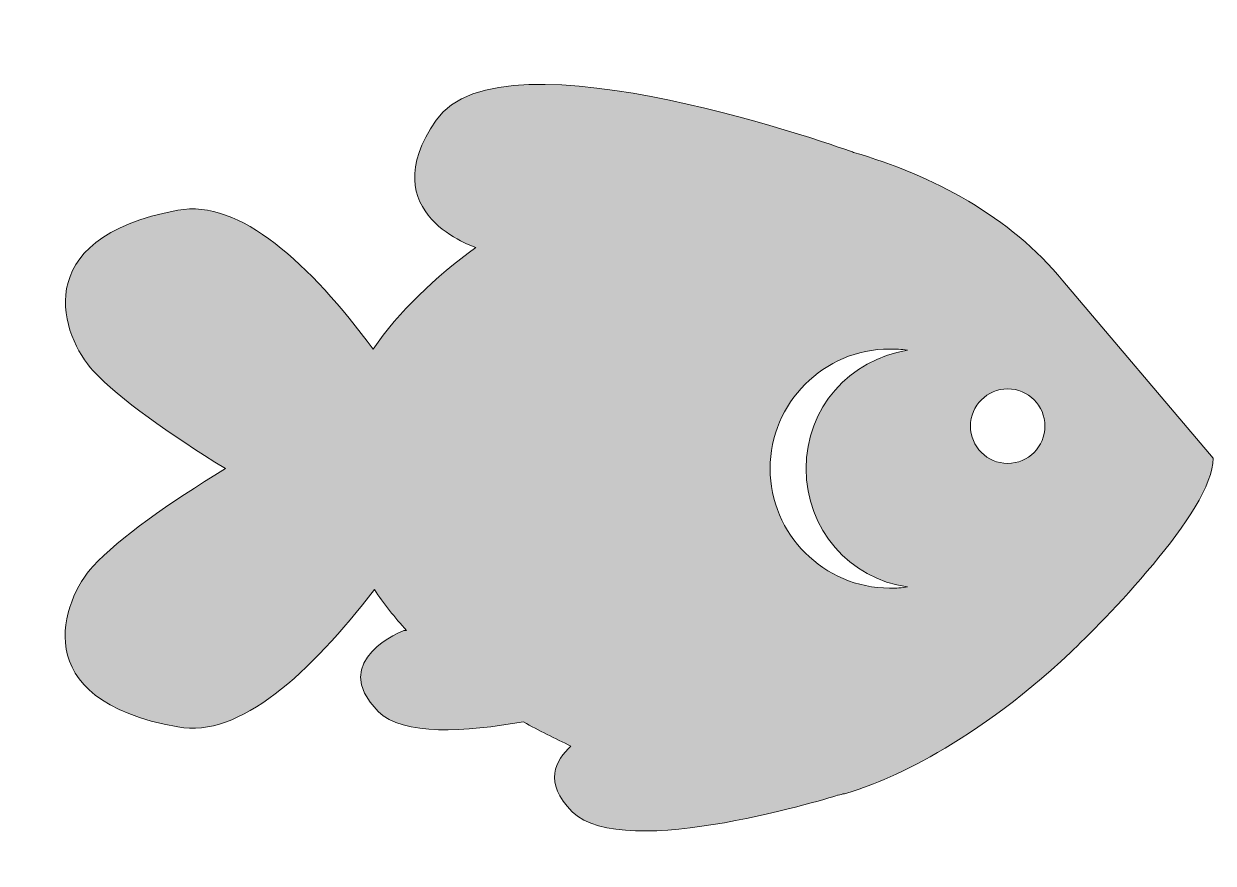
# Model space of a CAD drawing. Header units: inches. Extents: x 2.1 to 94.7, y 43.4 to 108.7.
import ezdxf

# ---------------------------------------------------------------- set-up
doc = ezdxf.new("R2010")
doc.units = ezdxf.units.IN
doc.header["$MEASUREMENT"] = 0
doc.layers.add('Layer 1', color=7, linetype='Continuous')

msp = doc.modelspace()

# ---------------------------------------------------------------- hatches: boundary and pattern name
at = {"layer": 'Layer 1', "true_color": 0xffffff}
h = msp.add_hatch(color=7, dxfattribs=at)
h.dxf.hatch_style = 2
edge = h.paths.add_edge_path()
edge.add_spline(control_points=[(83, 88.7), (78.9, 93.7), (72.9, 96.9), (66.7, 98.7), (66.7, 98.7), (66.7, 98.7), (66.7, 98.7), (66.7, 98.7), (39.3, 108.7), (34.2, 101.2), (29.1, 93.9), (37.3, 91.3), (37.3, 91.3), (37.3, 91.3), (37.3, 91.3), (37.3, 91.3), (34.1, 89), (31.3, 86.3), (29.3, 83.4), (24.4, 90), (18.9, 95.1), (14.1, 94.2), (2.2, 92), (5.1, 84.3), (7.5, 81.7), (9.6, 79.5), (13.4, 76.8), (17.8, 74.1), (13.4, 71.4), (9.5, 68.7), (7.5, 66.5), (5.1, 63.9), (2.1, 56.1), (14.1, 54), (18.9, 53.1), (24.4, 58.2), (29.4, 64.7), (30.1, 63.6), (31, 62.5), (31.9, 61.5), (31.9, 61.5), (31.7, 61.5), (31.7, 61.5), (31.7, 61.5), (25.7, 59.2), (29.7, 55.2), (31.6, 53.3), (36.5, 53.6), (41, 54.4), (42.2, 53.7), (43.5, 53.1), (44.7, 52.5), (43.5, 51.4), (42.5, 49.7), (44.8, 47.4), (48.8, 43.4), (65.5, 48.7), (65.5, 48.7), (65.7, 48.7), (65.8, 48.8), (66, 48.8), (68.5, 49.5), (75.4, 52.1), (83.6, 59.8), (83.6, 59.8), (83.6, 59.8), (83.6, 59.8), (85.9, 62), (94.7, 70.8), (94.7, 74.9), (94.7, 74.9), (83, 88.7), (83, 88.7)], knot_values=[0, 0, 0, 0, 1, 1, 1, 2, 2, 2, 3, 3, 3, 4, 4, 4, 5, 5, 5, 6, 6, 6, 7, 7, 7, 8, 8, 8, 9, 9, 9, 10, 10, 10, 11, 11, 11, 12, 12, 12, 13, 13, 13, 14, 14, 14, 15, 15, 15, 16, 16, 16, 17, 17, 17, 18, 18, 18, 19, 19, 19, 20, 20, 20, 21, 21, 21, 22, 22, 22, 23, 23, 23, 24, 24, 24, 24], degree=3, periodic=1)
edge = h.paths.add_edge_path()
edge.add_spline(control_points=[(70.9, 64.9), (70.5, 64.8), (70, 64.8), (69.5, 64.8), (64.4, 64.8), (60.2, 69), (60.2, 74.1), (60.2, 79.2), (64.4, 83.4), (69.5, 83.4), (70, 83.4), (70.4, 83.4), (70.9, 83.3), (66.4, 82.6), (63, 78.8), (63, 74.1), (63, 69.4), (66.4, 65.5), (70.9, 64.9)], knot_values=[0, 0, 0, 0, 1, 1, 1, 2, 2, 2, 3, 3, 3, 4, 4, 4, 5, 5, 5, 6, 6, 6, 6], degree=3, periodic=1)
edge = h.paths.add_edge_path()
edge.add_spline(control_points=[(78.7, 74.5), (77.1, 74.5), (75.8, 75.8), (75.8, 77.4), (75.8, 79), (77.1, 80.3), (78.7, 80.3), (80.3, 80.3), (81.6, 79), (81.6, 77.4), (81.6, 75.8), (80.3, 74.5), (78.7, 74.5)], knot_values=[0, 0, 0, 0, 1, 1, 1, 2, 2, 2, 3, 3, 3, 4, 4, 4, 4], degree=3, periodic=1)

# ---------------------------------------------------------------- linework, layer by layer
at = {"layer": 'Layer 1', "lineweight": 0}
for points, knots in [([(83, 88.7), (78.9, 93.7), (72.9, 96.9), (66.7, 98.7), (66.7, 98.7), (66.7, 98.7), (66.7, 98.7), (66.7, 98.7), (39.3, 108.7), (34.2, 101.2), (29.1, 93.9), (37.3, 91.3), (37.3, 91.3), (37.3, 91.3), (37.3, 91.3), (37.3, 91.3), (34.1, 89), (31.3, 86.3), (29.3, 83.4), (24.4, 90), (18.9, 95.1), (14.1, 94.2), (2.2, 92), (5.1, 84.3), (7.5, 81.7), (9.6, 79.5), (13.4, 76.8), (17.8, 74.1), (13.4, 71.4), (9.5, 68.7), (7.5, 66.5), (5.1, 63.9), (2.1, 56.1), (14.1, 54), (18.9, 53.1), (24.4, 58.2), (29.4, 64.7), (30.1, 63.6), (31, 62.5), (31.9, 61.5), (31.9, 61.5), (31.7, 61.5), (31.7, 61.5), (31.7, 61.5), (25.7, 59.2), (29.7, 55.2), (31.6, 53.3), (36.5, 53.6), (41, 54.4), (42.2, 53.7), (43.5, 53.1), (44.7, 52.5), (43.5, 51.4), (42.5, 49.7), (44.8, 47.4), (48.8, 43.4), (65.5, 48.7), (65.5, 48.7), (65.7, 48.7), (65.8, 48.8), (66, 48.8), (68.5, 49.5), (75.4, 52.1), (83.6, 59.8), (83.6, 59.8), (83.6, 59.8), (83.6, 59.8), (85.9, 62), (94.7, 70.8), (94.7, 74.9), (94.7, 74.9), (83, 88.7), (83, 88.7)], [0, 0, 0, 0, 1, 1, 1, 2, 2, 2, 3, 3, 3, 4, 4, 4, 5, 5, 5, 6, 6, 6, 7, 7, 7, 8, 8, 8, 9, 9, 9, 10, 10, 10, 11, 11, 11, 12, 12, 12, 13, 13, 13, 14, 14, 14, 15, 15, 15, 16, 16, 16, 17, 17, 17, 18, 18, 18, 19, 19, 19, 20, 20, 20, 21, 21, 21, 22, 22, 22, 23, 23, 23, 24, 24, 24, 24]), ([(70.9, 64.9), (70.5, 64.8), (70, 64.8), (69.5, 64.8), (64.4, 64.8), (60.2, 69), (60.2, 74.1), (60.2, 79.2), (64.4, 83.4), (69.5, 83.4), (70, 83.4), (70.4, 83.4), (70.9, 83.3), (66.4, 82.6), (63, 78.8), (63, 74.1), (63, 69.4), (66.4, 65.5), (70.9, 64.9)], [0, 0, 0, 0, 1, 1, 1, 2, 2, 2, 3, 3, 3, 4, 4, 4, 5, 5, 5, 6, 6, 6, 6]), ([(78.7, 74.5), (77.1, 74.5), (75.8, 75.8), (75.8, 77.4), (75.8, 79), (77.1, 80.3), (78.7, 80.3), (80.3, 80.3), (81.6, 79), (81.6, 77.4), (81.6, 75.8), (80.3, 74.5), (78.7, 74.5)], [0, 0, 0, 0, 1, 1, 1, 2, 2, 2, 3, 3, 3, 4, 4, 4, 4])]:
    msp.add_open_spline(points, degree=3, knots=knots, dxfattribs=at)

doc.saveas('drawing.dxf')
